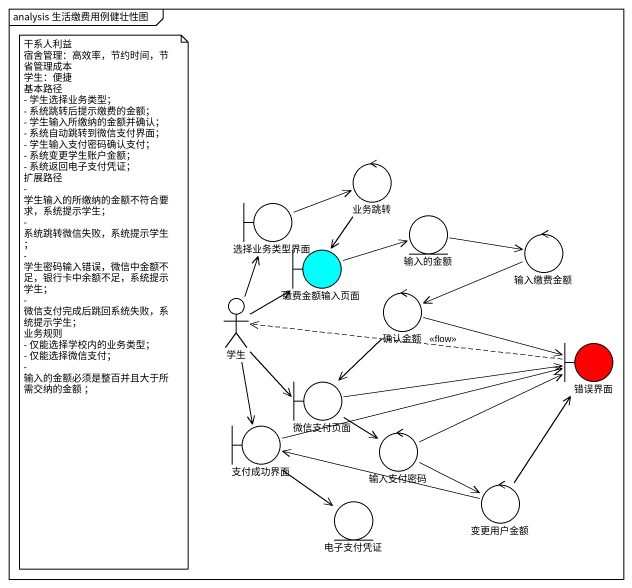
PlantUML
@startuml
mainframe analysis 生活缴费用例健壮性图
control 业务跳转
boundary 选择业务类型界面
entity 输入的金额
boundary 缴费金额输入页面 #00FFFF
control 输入缴费金额
actor 学生
control 确认金额
boundary 错误界面 #FF0000
boundary 微信支付页面
boundary 支付成功界面
control 输入支付密码
entity 电子支付凭证
control 变更用户金额
业务跳转 --> 缴费金额输入页面
选择业务类型界面 -right-> 业务跳转
输入的金额 -right-> 输入缴费金额
缴费金额输入页面 -right-> 输入的金额
输入缴费金额 -left-> 确认金额
学生 -up-> 选择业务类型界面
学生 -up-> 缴费金额输入页面
学生 --> 微信支付页面
学生 --> 支付成功界面
确认金额 -right-> 错误界面
确认金额 --> 微信支付页面
错误界面 .left.> 学生 : <<flow>>
微信支付页面 -right-> 错误界面
微信支付页面 --> 输入支付密码
支付成功界面 -right-> 错误界面
支付成功界面 --> 电子支付凭证
输入支付密码 -right-> 错误界面
输入支付密码 -right-> 变更用户金额
变更用户金额 -up-> 错误界面
变更用户金额 -left-> 支付成功界面
note as N1
  干系人利益
  宿舍管理：高效率，节约时间，节省管理成本
  学生：便捷
  基本路径
  - 学生选择业务类型；
  - 系统跳转后提示缴费的金额；
  - 学生输入所缴纳的金额并确认；
  - 系统自动跳转到微信支付界面；
  - 学生输入支付密码确认支付；
  - 系统变更学生账户金额；
  - 系统返回电子支付凭证；
  扩展路径
  - 学生输入的所缴纳的金额不符合要求，系统提示学生；
  - 系统跳转微信失败，系统提示学生；
  - 学生密码输入错误，微信中金额不足，银行卡中余额不足，系统提示学生；
  - 微信支付完成后跳回系统失败，系统提示学生；
  业务规则
  - 仅能选择学校内的业务类型；
  - 仅能选择微信支付；
  - 输入的金额必须是整百并且大于所需交纳的金额 ；
end note
@enduml
